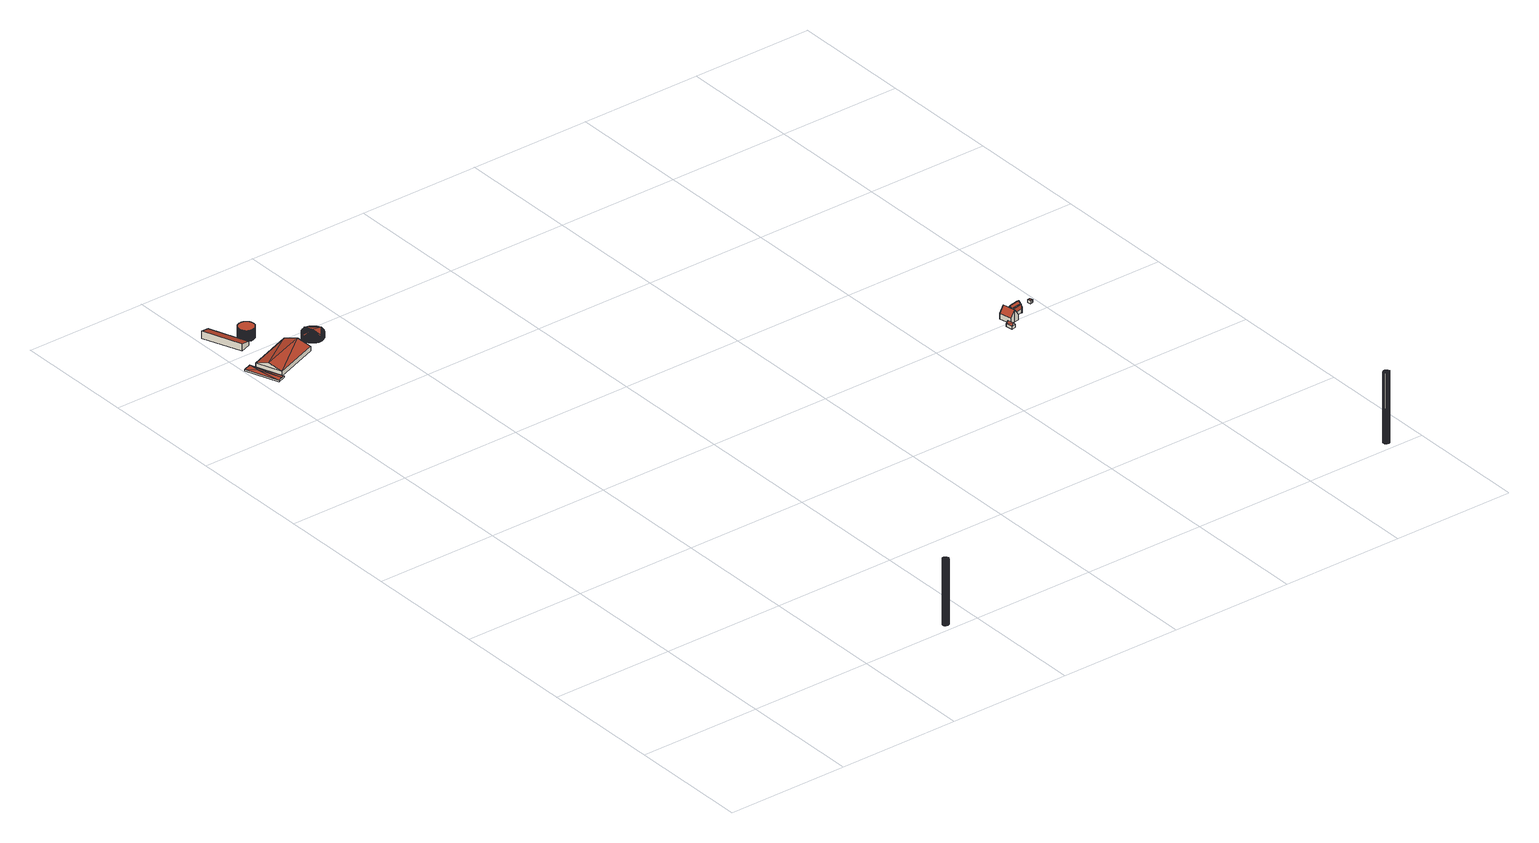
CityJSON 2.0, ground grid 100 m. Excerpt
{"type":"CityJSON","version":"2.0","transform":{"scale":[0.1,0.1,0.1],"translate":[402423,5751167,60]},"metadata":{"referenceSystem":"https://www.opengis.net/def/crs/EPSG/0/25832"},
"CityObjects":{
"building1":{"type":"Building","attributes":{"Geometrietyp2DReferenz":"1000","Gemeindeschluessel":"05515000","function":"51002_1251","roofType":"9999","measuredHeight":54.26},"geometry":[{"type":"Solid","lod":"2","boundaries":[[[[0,1,2]],[[1,3,2]],[[4,5,0]],[[5,1,0]],[[6,7,4]],[[7,5,4]],[[8,9,6]],[[9,7,6]],[[10,11,8]],[[11,9,8]],[[12,13,10]],[[13,11,10]],[[14,15,12]],[[15,13,12]],[[16,17,14]],[[17,15,14]],[[18,19,16]],[[19,17,16]],[[20,21,18]],[[21,19,18]],[[22,23,20]],[[23,21,20]],[[24,25,22]],[[25,23,22]],[[26,27,24]],[[27,25,24]],[[28,29,26]],[[29,27,26]],[[30,31,28]],[[31,29,28]],[[32,33,30]],[[33,31,30]],[[34,35,32]],[[35,33,32]],[[36,37,34]],[[37,35,34]],[[38,39,36]],[[39,37,36]],[[2,3,38]],[[3,39,38]],[[3,1,39]],[[1,5,39]],[[5,7,39]],[[7,9,39]],[[9,11,39]],[[11,13,39]],[[13,15,39]],[[15,17,39]],[[17,19,39]],[[19,21,39]],[[21,23,39]],[[23,25,39]],[[25,27,39]],[[27,29,39]],[[29,31,39]],[[31,33,39]],[[33,35,39]],[[35,37,39]],[[0,2,4]],[[2,38,4]],[[38,36,4]],[[36,34,4]],[[34,32,4]],[[32,30,4]],[[30,28,4]],[[28,26,4]],[[26,24,4]],[[24,22,4]],[[22,20,4]],[[20,18,4]],[[18,16,4]],[[16,14,4]],[[14,12,4]],[[12,10,4]],[[10,8,4]],[[8,6,4]]]],"semantics":{"surfaces":[{"type":"WallSurface"},{"type":"GroundSurface"},{"type":"RoofSurface"}],"values":[[0,0,0,0,0,0,0,0,0,0,0,0,0,0,0,0,0,0,0,0,0,0,0,0,0,0,0,0,0,0,0,0,0,0,0,0,0,0,0,0,1,1,1,1,1,1,1,1,1,1,1,1,1,1,1,1,1,1,2,2,2,2,2,2,2,2,2,2,2,2,2,2,2,2,2,2]]}}]},
"building2":{"type":"Building","attributes":{"Gemeindeschluessel":"05515000","Geometrietyp2DReferenz":"3000","function":"51003_1201","roofType":"5000","measuredHeight":1.81},"geometry":[{"type":"Solid","lod":"2","boundaries":[[[[40,41,42,43]],[[44,45,41,40]],[[46,47,45,44]],[[43,42,47,46]],[[40,48,44]],[[46,49,43]],[[43,49,48]],[[48,40,43]],[[49,46,44]],[[44,48,49]],[[41,45,47,42]]]],"semantics":{"surfaces":[{"type":"WallSurface"},{"type":"RoofSurface"},{"type":"GroundSurface"}],"values":[[0,0,0,0,1,0,1,1,1,1,2]]}}]},
"building3":{"type":"Building","attributes":{"Gemeindeschluessel":"05515000","Geometrietyp2DReferenz":"3000","function":"31001_2700","roofType":"2100","measuredHeight":5.92},"geometry":[{"type":"Solid","lod":"2","boundaries":[[[[50,51,52,53]],[[54,55,51,50]],[[56,57,55,54]],[[53,52,57,56]],[[54,50,53,56]],[[51,55,57,52]]]],"semantics":{"surfaces":[{"type":"WallSurface"},{"type":"RoofSurface"},{"type":"GroundSurface"}],"values":[[0,0,0,0,1,2]]}}]},
"building4":{"type":"Building","attributes":{"Gemeindeschluessel":"05515000","Geometrietyp2DReferenz":"3000","function":"31001_2700","roofType":"3100","measuredHeight":7.55},"geometry":[{"type":"Solid","lod":"2","boundaries":[[[[58,59,60,61]],[[62,63,59,58]],[[64,65,63,62]],[[61,60,65,64]],[[58,66,62]],[[64,67,61]],[[67,66,58]],[[58,61,67]],[[64,62,66]],[[66,67,64]],[[59,63,65,60]]]],"semantics":{"surfaces":[{"type":"WallSurface"},{"type":"RoofSurface"},{"type":"GroundSurface"}],"values":[[0,0,0,0,0,0,1,1,1,1,2]]}}]},
"building5":{"type":"Building","attributes":{"Gemeindeschluessel":"05515000","Geometrietyp2DReferenz":"3000","function":"51003_1201","roofType":"1000","measuredHeight":9},"geometry":[{"type":"Solid","lod":"2","boundaries":[[[[68,69,70,71]],[[72,73,69,68]],[[74,75,73,72]],[[76,77,75,74]],[[78,79,77,76]],[[80,81,79,78]],[[82,83,81,80]],[[84,85,83,82]],[[86,87,85,84]],[[88,89,87,86]],[[90,91,89,88]],[[92,93,91,90]],[[94,95,93,92]],[[96,97,95,94]],[[98,99,97,96]],[[100,101,99,98]],[[102,103,101,100]],[[104,105,103,102]],[[106,107,105,104]],[[108,109,107,106]],[[110,111,109,108]],[[112,113,111,110]],[[114,115,113,112]],[[116,117,115,114]],[[118,119,117,116]],[[120,121,119,118]],[[122,123,121,120]],[[124,125,123,122]],[[126,127,125,124]],[[128,129,127,126]],[[130,131,129,128]],[[132,133,131,130]],[[134,135,133,132]],[[136,137,135,134]],[[138,139,137,136]],[[140,141,139,138]],[[142,143,141,140]],[[144,145,143,142]],[[146,147,145,144]],[[148,149,147,146]],[[150,151,149,148]],[[152,153,151,150]],[[154,155,153,152]],[[156,157,155,154]],[[158,159,157,156]],[[160,161,159,158]],[[162,163,161,160]],[[164,165,163,162]],[[166,167,165,164]],[[168,169,167,166]],[[170,171,169,168]],[[172,173,171,170]],[[174,175,173,172]],[[176,177,175,174]],[[178,179,177,176]],[[180,181,179,178]],[[182,183,181,180]],[[184,185,183,182]],[[186,187,185,184]],[[188,189,187,186]],[[190,191,189,188]],[[192,193,191,190]],[[194,195,193,192]],[[196,197,195,194]],[[198,199,197,196]],[[200,201,199,198]],[[202,203,201,200]],[[204,205,203,202]],[[206,207,205,204]],[[208,209,207,206]],[[210,211,209,208]],[[212,213,211,210]],[[214,215,213,212]],[[216,217,215,214]],[[218,219,217,216]],[[220,221,219,218]],[[222,223,221,220]],[[224,225,223,222]],[[226,227,225,224]],[[228,229,227,226]],[[71,70,229,228]],[[226,224,222,220,218,216,214,212,210,208,206,204,202,200,198,196,194,192,190,188,186,184,182,180,178,176,174,172,170,168,166,164,162,160,158,156,154,152,150,148,146,144,142,140,138,136,134,132,130,128,126,124,122,120,118,116,114,112,110,108,106,104,102,100,98,96,94,92,90,88,86,84,82,80,78,76,74,72,68,71,228]],[[69,73,75,77,79,81,83,85,87,89,91,93,95,97,99,101,103,105,107,109,111,113,115,117,119,121,123,125,127,129,131,133,135,137,139,141,143,145,147,149,151,153,155,157,159,161,163,165,167,169,171,173,175,177,179,181,183,185,187,189,191,193,195,197,199,201,203,205,207,209,211,213,215,217,219,221,223,225,227,229,70]]]],"semantics":{"surfaces":[{"type":"WallSurface"},{"type":"RoofSurface"},{"type":"GroundSurface"}],"values":[[0,0,0,0,0,0,0,0,0,0,0,0,0,0,0,0,0,0,0,0,0,0,0,0,0,0,0,0,0,0,0,0,0,0,0,0,0,0,0,0,0,0,0,0,0,0,0,0,0,0,0,0,0,0,0,0,0,0,0,0,0,0,0,0,0,0,0,0,0,0,0,0,0,0,0,0,0,0,0,0,0,1,2]]}}]},
"building6":{"type":"Building","attributes":{"Gemeindeschluessel":"05515000","Geometrietyp2DReferenz":"3000","function":"51003_1201","roofType":"5000","measuredHeight":6.39},"geometry":[{"type":"Solid","lod":"2","boundaries":[[[[230,231,232,233]],[[234,235,231,230]],[[236,237,235,234]],[[238,239,237,236]],[[240,241,239,238]],[[242,243,241,240]],[[244,245,243,242]],[[246,247,245,244]],[[248,249,247,246]],[[250,251,249,248]],[[252,253,251,250]],[[254,255,253,252]],[[256,257,255,254]],[[258,259,257,256]],[[260,261,259,258]],[[262,263,261,260]],[[264,265,263,262]],[[266,267,265,264]],[[268,269,267,266]],[[270,271,269,268]],[[272,273,271,270]],[[274,275,273,272]],[[276,277,275,274]],[[278,279,277,276]],[[280,281,279,278]],[[282,283,281,280]],[[284,285,283,282]],[[286,287,285,284]],[[288,289,287,286]],[[290,291,289,288]],[[292,293,291,290]],[[294,295,293,292]],[[296,297,295,294]],[[298,299,297,296]],[[300,301,299,298]],[[302,303,301,300]],[[304,305,303,302]],[[306,307,305,304]],[[308,309,307,306]],[[310,311,309,308]],[[312,313,311,310]],[[314,315,313,312]],[[316,317,315,314]],[[318,319,317,316]],[[320,321,319,318]],[[322,323,321,320]],[[324,325,323,322]],[[326,327,325,324]],[[328,329,327,326]],[[330,331,329,328]],[[332,333,331,330]],[[334,335,333,332]],[[336,337,335,334]],[[338,339,337,336]],[[340,341,339,338]],[[342,343,341,340]],[[344,345,343,342]],[[346,347,345,344]],[[348,349,347,346]],[[350,351,349,348]],[[352,353,351,350]],[[354,355,353,352]],[[356,357,355,354]],[[358,359,357,356]],[[360,361,359,358]],[[362,363,361,360]],[[364,365,363,362]],[[366,367,365,364]],[[368,369,367,366]],[[370,371,369,368]],[[372,373,371,370]],[[374,375,373,372]],[[376,377,375,374]],[[378,379,377,376]],[[380,381,379,378]],[[382,383,381,380]],[[384,385,383,382]],[[386,387,385,384]],[[388,389,387,386]],[[390,391,389,388]],[[392,393,391,390]],[[394,395,393,392]],[[396,397,395,394]],[[398,399,397,396]],[[400,401,399,398]],[[402,403,401,400]],[[404,405,403,402]],[[406,407,405,404]],[[408,409,407,406]],[[410,411,409,408]],[[412,413,411,410]],[[414,415,413,412]],[[416,417,415,414]],[[418,419,417,416]],[[420,421,419,418]],[[422,423,421,420]],[[424,425,423,422]],[[426,427,425,424]],[[428,429,427,426]],[[430,431,429,428]],[[432,433,431,430]],[[434,435,433,432]],[[436,437,435,434]],[[438,439,437,436]],[[440,441,439,438]],[[442,443,441,440]],[[444,445,443,442]],[[446,447,445,444]],[[448,449,447,446]],[[450,451,449,448]],[[452,453,451,450]],[[233,232,453,452]],[[370,368,454]],[[372,370,454]],[[372,454,455]],[[374,372,455]],[[376,374,455]],[[378,376,455]],[[380,378,455]],[[382,380,455]],[[384,382,455]],[[386,384,455]],[[388,386,455]],[[390,388,455]],[[392,390,455]],[[394,392,455]],[[396,394,455]],[[398,396,455]],[[400,398,455]],[[402,400,455]],[[404,402,455]],[[406,404,455]],[[408,406,455]],[[410,408,455]],[[412,410,455]],[[414,412,455]],[[416,414,455]],[[418,416,455]],[[420,418,455]],[[422,420,455]],[[455,456,422]],[[455,457,254]],[[455,254,252]],[[455,252,250]],[[455,250,248]],[[455,248,246]],[[455,246,244]],[[455,244,242]],[[455,242,240]],[[455,240,238]],[[455,238,236]],[[455,236,234]],[[455,234,230]],[[455,230,233]],[[455,233,452]],[[455,452,450]],[[455,450,448]],[[455,448,446]],[[455,446,444]],[[455,444,442]],[[455,442,440]],[[455,440,438]],[[455,438,436]],[[456,455,436]],[[424,456,436]],[[424,436,434]],[[426,424,434]],[[426,434,432]],[[428,426,432]],[[432,430,428]],[[458,310,308]],[[458,308,306]],[[458,306,304]],[[458,304,302]],[[458,302,300]],[[458,300,298]],[[458,298,296]],[[458,296,294]],[[458,294,292]],[[458,292,290]],[[458,290,288]],[[458,288,286]],[[458,286,284]],[[458,284,282]],[[458,282,280]],[[458,280,278]],[[458,278,276]],[[458,276,274]],[[458,274,272]],[[458,272,270]],[[458,270,268]],[[458,268,266]],[[458,266,264]],[[458,264,262]],[[455,458,262]],[[455,262,260]],[[455,260,258]],[[455,258,256]],[[256,457,455]],[[320,318,316]],[[320,316,314]],[[322,320,314]],[[322,314,312]],[[322,312,458]],[[324,322,458]],[[326,324,458]],[[328,326,458]],[[330,328,458]],[[332,330,458]],[[334,332,458]],[[336,334,458]],[[338,336,458]],[[340,338,458]],[[342,340,458]],[[344,342,458]],[[346,344,458]],[[348,346,458]],[[350,348,458]],[[352,350,458]],[[354,352,458]],[[356,354,458]],[[358,356,458]],[[360,358,458]],[[362,360,458]],[[364,362,458]],[[366,364,458]],[[454,366,458]],[[458,455,454]],[[254,457,256]],[[310,458,312]],[[422,456,424]],[[366,454,368]],[[231,235,237,239,241,243,245,247,249,251,253,255,257,259,261,263,265,267,269,271,273,275,277,279,281,283,285,287,289,291,293,295,297,299,301,303,305,307,309,311,313,315,317,319,321,323,325,327,329,331,333,335,337,339,341,343,345,347,349,351,353,355,357,359,361,363,365,367,369,371,373,375,377,379,381,383,385,387,389,391,393,395,397,399,401,403,405,407,409,411,413,415,417,419,421,423,425,427,429,431,433,435,437,439,441,443,445,447,449,451,453,232]]]],"semantics":{"surfaces":[{"type":"WallSurface"},{"type":"RoofSurface"},{"type":"GroundSurface"}],"values":[[0,0,0,0,0,0,0,0,0,0,0,0,0,0,0,0,0,0,0,0,0,0,0,0,0,0,0,0,0,0,0,0,0,0,0,0,0,0,0,0,0,0,0,0,0,0,0,0,0,0,0,0,0,0,0,0,0,0,0,0,0,0,0,0,0,0,0,0,0,0,0,0,0,0,0,0,0,0,0,0,0,0,0,0,0,0,0,0,0,0,0,0,0,0,0,0,0,0,0,0,0,0,0,0,0,0,0,0,0,0,0,0,1,1,1,1,1,1,1,1,1,1,1,1,1,1,1,1,1,1,1,1,1,1,1,1,1,1,1,1,1,1,1,1,1,1,1,1,1,1,1,1,1,1,1,1,1,1,1,1,1,1,1,1,1,1,1,1,1,1,1,1,1,1,1,1,1,1,1,1,1,1,1,1,1,1,1,1,1,1,1,1,1,1,1,1,1,1,1,1,1,1,1,1,1,1,1,1,1,1,1,1,1,1,1,1,1,1,1,1,1,1,1,1,1,1,1,1,0,0,0,0,2]]}}]},
"building7":{"type":"Building","attributes":{"Gemeindeschluessel":"05515000","Geometrietyp2DReferenz":"3000","function":"31001_2460","roofType":"3100","measuredHeight":4.46},"geometry":[{"type":"Solid","lod":"2","boundaries":[[[[459,460,461,462]],[[463,464,460,459]],[[465,466,464,463]],[[462,461,466,465]],[[459,467,463]],[[465,468,462]],[[468,467,459]],[[459,462,468]],[[465,463,467]],[[467,468,465]],[[460,464,466,461]]]],"semantics":{"surfaces":[{"type":"WallSurface"},{"type":"RoofSurface"},{"type":"GroundSurface"}],"values":[[0,0,0,0,0,0,1,1,1,1,2]]}}]},
"building8":{"type":"Building","attributes":{"Gemeindeschluessel":"05515000","Geometrietyp2DReferenz":"3000","function":"31001_1000"},"address":[{"country":"Germany","locality":"Münster","thoroughfareNumber":"481","thoroughfareName":"Kappenberger Damm"}],"children":["building8-1","building8-2"]},
"building8-1":{"type":"BuildingPart","attributes":{"roofType":"3100","measuredHeight":8.8},"parents":["building8"],"geometry":[{"type":"Solid","lod":"2","boundaries":[[[[469,470,471,472]],[[473,474,470,469]],[[475,474,473]],[[476,477,478,479]],[[480,481,477,476]],[[482,483,481,480]],[[484,485,483,482]],[[472,471,485,484]],[[476,479,486,480]],[[473,469,472,484,482,480,486]],[[470,474,487,478,477,481,483,485,471]],[[475,473,486,488]],[[474,475,488,487]],[[488,486,479]],[[478,487,488,479]]]],"semantics":{"surfaces":[{"type":"WallSurface"},{"type":"RoofSurface"},{"type":"GroundSurface"},{"type":"ClosureSurface"}],"values":[[0,0,0,0,0,0,0,0,1,1,2,0,3,0,3]]}}]},
"building8-2":{"type":"BuildingPart","attributes":{"roofType":"3100","measuredHeight":9.88},"parents":["building8"],"geometry":[{"type":"Solid","lod":"2","boundaries":[[[[489,490,474,475]],[[491,492,490,489]],[[493,494,492,491]],[[495,496,494,493]],[[497,498,496,495]],[[499,500,498,497]],[[479,478,500,499]],[[495,493,491,497]],[[489,475,488,479,499,497,491]],[[490,492,494,496,498,500,478,487,474]],[[474,487,488,475]],[[487,478,479,488]]]],"semantics":{"surfaces":[{"type":"WallSurface"},{"type":"RoofSurface"},{"type":"GroundSurface"},{"type":"ClosureSurface"}],"values":[[0,0,0,0,0,0,0,1,1,2,3,3]]}}]},
"building9":{"type":"Building","attributes":{"Gemeindeschluessel":"05515000","Geometrietyp2DReferenz":"3000","function":"51009_1610","roofType":"5000","measuredHeight":6.72},"geometry":[{"type":"Solid","lod":"2","boundaries":[[[[501,502,503,504]],[[505,506,502,501]],[[507,508,506,505]],[[504,503,508,507]],[[509,507,505,510]],[[505,501,510]],[[510,501,504,509]],[[504,507,509]],[[502,506,508,503]]]],"semantics":{"surfaces":[{"type":"WallSurface"},{"type":"RoofSurface"},{"type":"GroundSurface"}],"values":[[0,0,0,0,1,0,1,0,2]]}}]},
"building10":{"type":"Building","attributes":{"Geometrietyp2DReferenz":"1000","Gemeindeschluessel":"05515000","function":"51002_1251","roofType":"9999","measuredHeight":58.39},"geometry":[{"type":"Solid","lod":"2","boundaries":[[[[511,512,513]],[[512,514,513]],[[515,516,511]],[[516,512,511]],[[517,518,515]],[[518,516,515]],[[519,520,517]],[[520,518,517]],[[521,522,519]],[[522,520,519]],[[523,524,521]],[[524,522,521]],[[525,526,523]],[[526,524,523]],[[527,528,525]],[[528,526,525]],[[529,530,527]],[[530,528,527]],[[531,532,529]],[[532,530,529]],[[533,534,531]],[[534,532,531]],[[535,536,533]],[[536,534,533]],[[537,538,535]],[[538,536,535]],[[539,540,537]],[[540,538,537]],[[541,542,539]],[[542,540,539]],[[543,544,541]],[[544,542,541]],[[545,546,543]],[[546,544,543]],[[547,548,545]],[[548,546,545]],[[549,550,547]],[[550,548,547]],[[513,514,549]],[[514,550,549]],[[514,512,550]],[[512,516,550]],[[516,518,550]],[[518,520,550]],[[520,522,550]],[[522,524,550]],[[524,526,550]],[[526,528,550]],[[528,530,550]],[[530,532,550]],[[532,534,550]],[[534,536,550]],[[536,538,550]],[[538,540,550]],[[540,542,550]],[[542,544,550]],[[544,546,550]],[[546,548,550]],[[511,513,515]],[[513,549,515]],[[549,547,515]],[[547,545,515]],[[539,537,515]],[[545,543,515]],[[543,541,515]],[[541,539,515]],[[537,535,515]],[[535,533,515]],[[533,531,515]],[[531,529,515]],[[529,527,515]],[[527,525,515]],[[525,523,515]],[[523,521,515]],[[521,519,515]],[[519,517,515]]]],"semantics":{"surfaces":[{"type":"WallSurface"},{"type":"GroundSurface"},{"type":"RoofSurface"}],"values":[[0,0,0,0,0,0,0,0,0,0,0,0,0,0,0,0,0,0,0,0,0,0,0,0,0,0,0,0,0,0,0,0,0,0,0,0,0,0,0,0,1,1,1,1,1,1,1,1,1,1,1,1,1,1,1,1,1,1,2,2,2,2,2,2,2,2,2,2,2,2,2,2,2,2,2,2]]}}]},
"building11":{"type":"Building","attributes":{"Gemeindeschluessel":"05515000","Geometrietyp2DReferenz":"3000","function":"31001_2460","roofType":"1000","measuredHeight":2.4},"geometry":[{"type":"Solid","lod":"2","boundaries":[[[[551,552,553,554]],[[555,556,552,551]],[[557,558,556,555]],[[554,553,558,557]],[[555,551,554,557]],[[552,556,558,553]]]],"semantics":{"surfaces":[{"type":"WallSurface"},{"type":"RoofSurface"},{"type":"GroundSurface"}],"values":[[0,0,0,0,1,2]]}}]},
"building12":{"type":"Building","attributes":{"Gemeindeschluessel":"05515000","Geometrietyp2DReferenz":"3000","function":"31001_2500","roofType":"1000","measuredHeight":2.51},"address":[{"country":"Germany","locality":"Münster","thoroughfareNumber":"481a","thoroughfareName":"Kappenberger Damm"}],"geometry":[{"type":"Solid","lod":"2","boundaries":[[[[559,560,561,562]],[[563,564,560,559]],[[565,566,564,563]],[[562,561,566,565]],[[563,559,562,565]],[[560,564,566,561]]]],"semantics":{"surfaces":[{"type":"WallSurface"},{"type":"RoofSurface"},{"type":"GroundSurface"}],"values":[[0,0,0,0,1,2]]}}]}
},
"vertices":[
[1762,43,581],[1762,43,39],[1758,49,581],[1758,49,39],[1765,35,581],[1765,35,39],[1765,28,581],[1765,28,39],[1762,20,581],[1762,20,39],[1758,14,581],[1758,14,39],[1752,9,581],[1752,9,39],[1744,7,581],[1744,7,39],[1736,7,581],[1736,7,39],[1729,9,581],[1729,9,39],[1723,14,581],[1723,14,39],[1718,20,581],[1718,20,39],[1716,28,581],[1716,28,39],[1716,35,581],[1716,35,39],[1718,43,581],[1718,43,39],[1723,49,581],[1723,49,39],[1729,54,581],[1729,54,39],[1736,56,581],[1736,56,39],[1744,56,581],[1744,56,39],[1752,54,581],[1752,54,39],
[4,5827,30],[4,5827,18],[104,5560,18],[104,5560,30],[68,5850,30],[68,5850,18],[169,5584,30],[169,5584,18],[68,5754,36],[136,5572,36],
[160,6052,75],[160,6052,15],[245,6084,15],[245,6084,49],[41,6365,75],[41,6365,15],[126,6398,49],[126,6398,15],
[465,5957,53],[465,5957,13],[96,5817,13],[96,5817,53],[543,5753,53],[543,5753,13],[174,5613,53],[174,5613,13],[504,5855,88],[135,5715,88],
[369,6176,102],[369,6176,12],[369,6181,12],[369,6181,102],[367,6171,102],[367,6171,12],[365,6165,102],[365,6165,12],[363,6160,102],[363,6160,12],[360,6155,102],[360,6155,12],[357,6150,102],[357,6150,12],[353,6145,102],[353,6145,12],[348,6141,102],[348,6141,12],[343,6137,102],[343,6137,12],[338,6133,102],[338,6133,12],[332,6130,102],[332,6130,12],[326,6128,102],[326,6128,12],[320,6126,102],[320,6126,12],[314,6125,102],[314,6125,12],[308,6125,102],[308,6125,12],[302,6125,102],[302,6125,12],[296,6125,102],[296,6125,12],[291,6126,102],[291,6126,12],[286,6128,102],[286,6128,12],[281,6130,102],[281,6130,12],[276,6132,102],[276,6132,12],[272,6134,102],[272,6134,12],[268,6137,102],[268,6137,12],[265,6139,102],[265,6139,12],[261,6142,102],[261,6142,12],[259,6145,102],[259,6145,12],[256,6148,102],[256,6148,12],[254,6151,102],[254,6151,12],[252,6154,102],[252,6154,12],[250,6156,102],[250,6156,12],[250,6157,102],[250,6157,12],[249,6160,102],[249,6160,12],[247,6163,102],[247,6163,12],[246,6166,102],[246,6166,12],[244,6170,102],[244,6170,12],[243,6174,102],[243,6174,12],[243,6178,102],[243,6178,12],[242,6182,102],[242,6182,12],[242,6187,102],[242,6187,12],[242,6192,102],[242,6192,12],[242,6197,102],[242,6197,12],[243,6202,102],[243,6202,12],[244,6207,102],[244,6207,12],[246,6212,102],[246,6212,12],[248,6218,102],[248,6218,12],[251,6223,102],[251,6223,12],[255,6228,102],[255,6228,12],[259,6233,102],[259,6233,12],[263,6237,102],[263,6237,12],[268,6241,102],[268,6241,12],[274,6244,102],[274,6244,12],[279,6247,102],[279,6247,12],[285,6250,102],[285,6250,12],[291,6251,102],[291,6251,12],[298,6252,102],[298,6252,12],[304,6253,102],[304,6253,12],[310,6253,102],[310,6253,12],[315,6252,102],[315,6252,12],[321,6251,102],[321,6251,12],[326,6250,102],[326,6250,12],[331,6248,102],[331,6248,12],[336,6246,102],[336,6246,12],[340,6243,102],[340,6243,12],[344,6241,102],[344,6241,12],[347,6238,102],[347,6238,12],[350,6235,102],[350,6235,12],[353,6232,102],[353,6232,12],[355,6229,102],[355,6229,12],[358,6226,102],[358,6226,12],[360,6224,102],[360,6224,12],[361,6221,102],[361,6221,12],[363,6218,102],[363,6218,12],[364,6215,102],[364,6215,12],[366,6211,102],[366,6211,12],[367,6208,102],[367,6208,12],[368,6204,102],[368,6204,12],[369,6200,102],[369,6200,12],[370,6195,102],[370,6195,12],[370,6191,102],[370,6191,12],[370,6186,102],[370,6186,12],
[614,5954,52],[614,5954,10],[612,5953,10],[612,5953,52],[618,5959,52],[618,5959,10],[622,5963,52],[622,5963,10],[627,5966,52],[627,5966,10],[632,5969,52],[632,5969,10],[636,5972,52],[636,5972,10],[641,5974,52],[641,5974,10],[645,5976,52],[645,5976,10],[649,5977,52],[649,5977,10],[654,5979,52],[654,5979,10],[658,5980,52],[658,5980,10],[662,5980,52],[662,5980,10],[666,5981,52],[666,5981,10],[669,5981,52],[669,5981,10],[673,5982,52],[673,5982,10],[677,5982,52],[677,5982,10],[681,5981,52],[681,5981,10],[685,5981,52],[685,5981,10],[690,5980,52],[690,5980,10],[694,5979,52],[694,5979,10],[699,5978,52],[699,5978,10],[704,5977,52],[704,5977,10],[708,5975,52],[708,5975,10],[713,5972,52],[713,5972,10],[718,5970,52],[718,5970,10],[723,5966,52],[723,5966,10],[728,5963,52],[728,5963,10],[730,5961,52],[730,5961,10],[731,5960,52],[731,5960,10],[736,5956,52],[736,5956,10],[740,5951,52],[740,5951,10],[743,5947,52],[743,5947,10],[746,5942,52],[746,5942,10],[749,5938,52],[749,5938,10],[751,5933,52],[751,5933,10],[753,5929,52],[753,5929,10],[755,5925,52],[755,5925,10],[756,5920,52],[756,5920,10],[757,5916,52],[757,5916,10],[758,5912,52],[758,5912,10],[758,5908,52],[758,5908,10],[759,5905,52],[759,5905,10],[759,5901,52],[759,5901,10],[759,5897,52],[759,5897,10],[759,5893,52],[759,5893,10],[758,5889,52],[758,5889,10],[758,5884,52],[758,5884,10],[757,5880,52],[757,5880,10],[756,5875,52],[756,5875,10],[754,5870,52],[754,5870,10],[752,5866,52],[752,5866,10],[750,5861,52],[750,5861,10],[747,5856,52],[747,5856,10],[744,5851,52],[744,5851,10],[740,5846,52],[740,5846,10],[739,5844,52],[739,5844,10],[737,5842,52],[737,5842,10],[733,5838,52],[733,5838,10],[729,5834,52],[729,5834,10],[724,5831,52],[724,5831,10],[720,5828,52],[720,5828,10],[715,5825,52],[715,5825,10],[711,5823,52],[711,5823,10],[706,5821,52],[706,5821,10],[702,5819,52],[702,5819,10],[698,5818,52],[698,5818,10],[694,5817,52],[694,5817,10],[690,5816,52],[690,5816,10],[686,5816,52],[686,5816,10],[682,5815,52],[682,5815,10],[678,5815,52],[678,5815,10],[674,5815,52],[674,5815,10],[670,5815,52],[670,5815,10],[666,5816,52],[666,5816,10],[662,5816,52],[662,5816,10],[657,5817,52],[657,5817,10],[653,5818,52],[653,5818,10],[648,5820,52],[648,5820,10],[643,5822,52],[643,5822,10],[638,5824,52],[638,5824,10],[633,5827,52],[633,5827,10],[628,5830,52],[628,5830,10],[623,5834,52],[623,5834,10],[622,5835,52],[622,5835,10],[620,5837,52],[620,5837,10],[615,5841,52],[615,5841,10],[612,5846,52],[612,5846,10],[608,5850,52],[608,5850,10],[605,5855,52],[605,5855,10],[602,5859,52],[602,5859,10],[600,5864,52],[600,5864,10],[598,5868,52],[598,5868,10],[597,5872,52],[597,5872,10],[595,5877,52],[595,5877,10],[594,5881,52],[594,5881,10],[593,5885,52],[593,5885,10],[593,5889,52],[593,5889,10],[593,5892,52],[593,5892,10],[592,5896,52],[592,5896,10],[592,5900,52],[592,5900,10],[592,5904,52],[592,5904,10],[593,5908,52],[593,5908,10],[593,5913,52],[593,5913,10],[594,5917,52],[594,5917,10],[596,5922,52],[596,5922,10],[597,5927,52],[597,5927,10],[599,5931,52],[599,5931,10],[601,5936,52],[601,5936,10],[604,5941,52],[604,5941,10],[607,5946,52],[607,5946,10],[611,5951,52],[611,5951,10],[687,5816,57],[675,5898,74],[593,5887,57],[664,5981,57],[758,5909,57],
[4610,2968,36],[4610,2968,11],[4620,2914,11],[4620,2914,36],[4642,2974,36],[4642,2974,11],[4653,2920,36],[4653,2920,11],[4626,2971,56],[4637,2917,56],
[4723,3048,78],[4723,3048,9],[4808,3064,9],[4808,3064,78],[4726,3031,58],[4726,3031,9],[4726,3031,54],[4802,3112,54],[4802,3112,9],[4714,3095,9],[4714,3095,54],[4808,3081,97],[4808,3081,9],[4814,3048,58],[4814,3048,9],[4811,3047,58],[4811,3047,9],[4720,3064,97],[4720,3064,9],[4720,3064,54],
[4734,2989,54],[4734,2989,9],[4697,2982,108],[4697,2982,9],[4660,2975,54],[4660,2975,9],[4640,3083,54],[4640,3083,9],[4677,3090,108],[4677,3090,9],[4714,3097,54],[4714,3097,9],
[4726,3031,42],[4726,3031,12],[4811,3047,12],[4811,3047,42],[4723,3048,42],[4723,3048,12],[4808,3064,42],[4808,3064,12],[4810,3055,79],[4725,3040,79],
[5749,59,614],[5749,59,30],[5744,65,614],[5744,65,30],[5751,51,614],[5751,51,30],[5751,44,614],[5751,44,30],[5749,36,614],[5749,36,30],[5744,30,614],[5744,30,30],[5738,25,614],[5738,25,30],[5731,23,614],[5731,23,30],[5723,23,614],[5723,23,30],[5715,25,614],[5715,25,30],[5709,30,614],[5709,30,30],[5704,36,614],[5704,36,30],[5702,44,614],[5702,44,30],[5702,51,614],[5702,51,30],[5704,59,614],[5704,59,30],[5709,65,614],[5709,65,30],[5715,70,614],[5715,70,30],[5723,72,614],[5723,72,30],[5731,72,614],[5731,72,30],[5738,70,614],[5738,70,30],
[4799,3123,32],[4799,3123,8],[4868,3136,8],[4868,3136,32],[4793,3152,32],[4793,3152,8],[4862,3165,32],[4862,3165,8],
[4934,3137,31],[4934,3137,6],[4939,3110,6],[4939,3110,31],[4956,3141,31],[4956,3141,6],[4961,3114,31],[4961,3114,6]
]}
